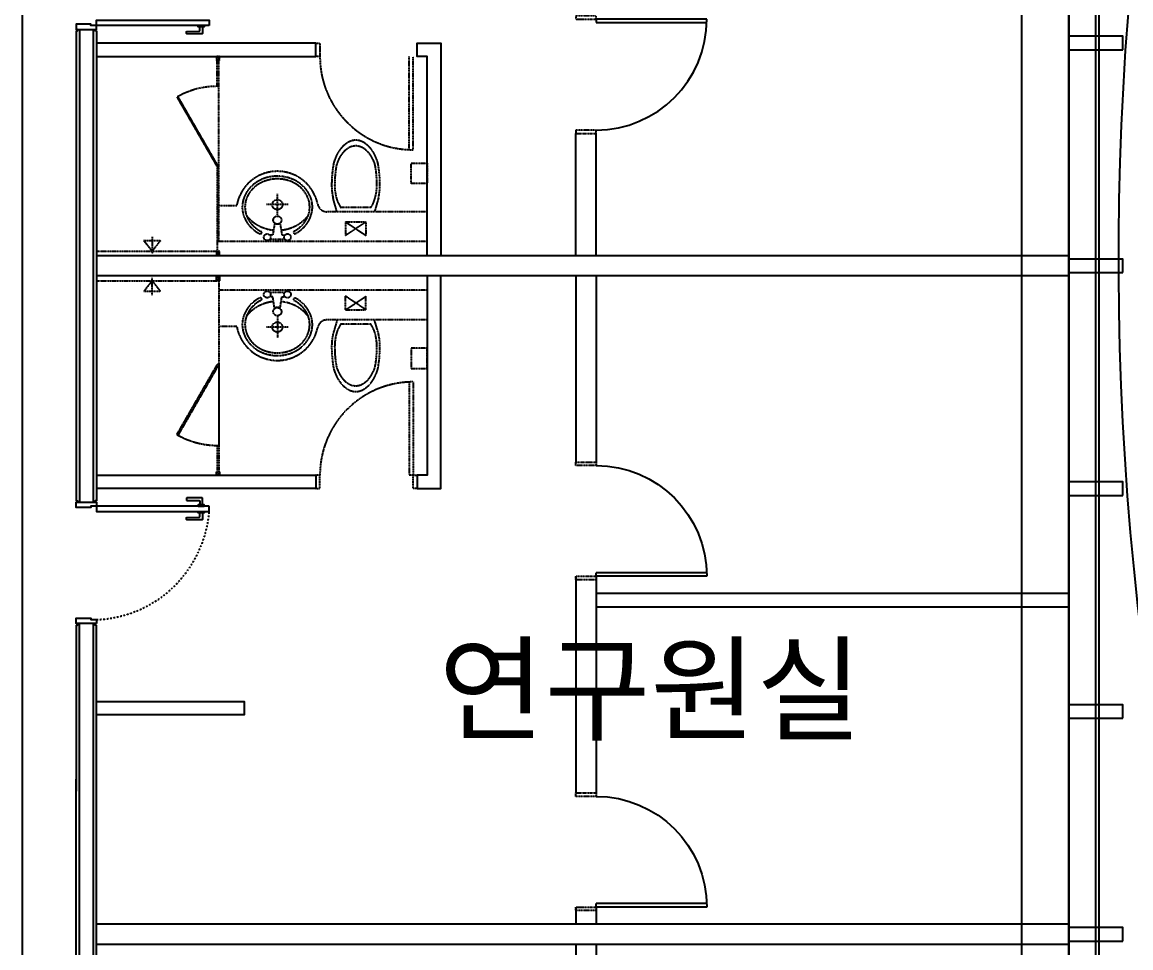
# Model space of a CAD drawing. Header units: metres. Extents: x 630750 to 860239, y 578133 to 726633.
# Drawn here: x 688804 to 697014, y 650960 to 657815 of the extents above; entities that cross this region are included whole.
import ezdxf
from ezdxf.enums import TextEntityAlignment as Align

# ---------------------------------------------------------------- set-up
doc = ezdxf.new("R2010")
doc.units = ezdxf.units.M
for name, pattern in [('11$0$HID1', [0.375, 0.25, -0.125]), ('DASHDOT', [25.4, 12.7, -6.35, 0, -6.35]), ('HID1', [0.375, 0.25, -0.125]), ('HIDDEN', [2, 1, -1]), ('업무시설_xr-base$0$CONTINOUS', [0])]:
    doc.linetypes.add(name, pattern=pattern)
for name, color, linetype in [('11$0$A-DOR', 4, 'Continuous'), ('11$0$A-WALL-CONC', 2, 'Continuous'), ('A-HAT-253', 253, 'Continuous'), ('A-MULL', 7, 'Continuous'), ('A-TXT', 3, 'Continuous'), ('A-WAL-DW', 7, 'Continuous'), ('A-WALL-CONC', 2, 'Continuous'), ('A-WIN-GLASS', 4, 'Continuous'), ('INT', 117, 'Continuous'), ('KUK-DOOR', 4, 'Continuous'), ('KUK-DOOR-FRAME', 4, 'Continuous'), ('KUK-WALL-DRYWALL', 4, 'Continuous'), ('KUK-WALL-FIN 1', 30, 'Continuous')]:
    doc.layers.add(name, color=color, linetype=linetype)
doc.layers.add('A-CEN-1', color=1, linetype='Continuous', plot=False)
doc.styles.add('TEXT(돋음)', font='')
doc.styles.get('TEXT(돋음)').set_extended_font_data('Dotum')

# ---------------------------------------------------------------- blocks, each defined once
blk = doc.blocks.new('MULLION_100X300')
blk.add_lwpolyline([(-100, -50), (-100, 50), (300, 50), (300, -50)], close=True)
blk = doc.blocks.new('11$0$dd')
at = {"layer": '11$0$A-DOR', "linetype": '11$0$HID1', "ltscale": 3}
for p, q in [((1530235.3, -198002.9), (1530085.3, -198002.9)), ((1530235.3, -198029), (1530235.3, -198002.9)), ((1530085.3, -198029), (1530124.6, -198029)), ((1530124.6, -198029), (1530196.1, -198029)), ((1530196.1, -198029), (1530235.3, -198029)), ((1530235.3, -198029), (1530235.3, -198055.2)), ((1530235.3, -198029), (1530235.3, -198055.2)), ((1530235.3, -198849), (1530085.3, -198849)), ((1530085.3, -198875.2), (1530143.7, -198875.2)), ((1530143.7, -198875.2), (1530196.1, -198875.2))]:
    blk.add_line(p, q, dxfattribs=at)
at = {"layer": '11$0$A-DOR', "ltscale": 3}
for p, q in [((1531055.3, -198029), (1530235.3, -198029)), ((1531055.3, -198029), (1530235.3, -198029)), ((1531054.9, -198055.2), (1530235.3, -198055.2)), ((1531054.9, -198055.2), (1530235.3, -198055.2))]:
    blk.add_line(p, q, dxfattribs=at)
at = {"layer": '11$0$A-DOR', "linetype": '11$0$HID1', "ltscale": 3}
for points in [[(1530235.3, -198002.9), (1530085.3, -198002.9), (1530085.3, -198029), (1530124.6, -198029), (1530124.6, -198029), (1530196.1, -198029), (1530196.1, -198029), (1530235.3, -198029)], [(1530235.3, -198849), (1530085.3, -198849), (1530085.3, -198875.2), (1530143.7, -198875.2), (1530143.7, -198875.2), (1530196.1, -198875.2), (1530196.1, -198875.2), (1530235.3, -198875.2)]]:
    blk.add_lwpolyline(points, close=True, dxfattribs=at)
at = {"layer": '11$0$A-DOR', "linetype": 'ByBlock', "ltscale": 3}
blk.add_arc((1530235.3, -198029), 820, 270.00003, 360, dxfattribs=at)

msp = doc.modelspace()

# ---------------------------------------------------------------- linework, layer by layer
at = {"layer": 'A-CEN-1', "linetype": 'Continuous'}
for p, q in [((688804.4, 706258.8, 0), (688804.4, 632129.2, 0)), ((696204.4, 706258.8, 0), (696204.4, 636401.2, 0))]:
    msp.add_line(p, q, dxfattribs=at)
at = {"layer": 'A-HAT-253'}
msp.add_line((696554.4, 659958.7, 0), (696554.4, 639717.5, 0), dxfattribs=at)
at = {"layer": 'A-WAL-DW'}
for p, q in [((690979.4, 657659.9), (689354.4, 657659.9)), ((691904.4, 657659.9), (691904.4, 656084.9)), ((689354.4, 657559.9), (690979.4, 657559.9)), ((692904.5, 656085.3), (692904.5, 656990)), ((693054.5, 656085.3), (693054.5, 656990)), ((696554.4, 656085.3), (689354.4, 656085.3)), ((691904.4, 654360.6), (691904.4, 655935.6)), ((692904.4, 655935.2), (692904.4, 654557.6)), ((693054.5, 655935.2), (693054.4, 654557.6)), ((689354.4, 654460.6), (690979.4, 654460.6)), ((691804.4, 654460.6), (691729.4, 654460.6)), ((691729.4, 654460.6), (691729.4, 654360.6)), ((690979.4, 654360.6), (689354.4, 654360.6)), ((691729.4, 654360.6), (691904.4, 654360.6)), ((692904.4, 653711.5), (692904.4, 652107.7)), ((693054.5, 653715.3), (693054.5, 652107.7)), ((693054.5, 653585.3), (696554.4, 653585.3)), ((693054.5, 653485.3), (696554.4, 653485.3)), ((692904.4, 651261.5), (692904.4, 651135.4)), ((693054.5, 651265.4), (693054.5, 651135.4)), ((696554.4, 651135.4), (689354.4, 651135.4)), ((696554.4, 650985.4), (689354.4, 650985.4)), ((692904.4, 650985.4), (692904.4, 649607.8)), ((693054.4, 650985.4), (693054.4, 649607.8))]:
    msp.add_line(p, q, dxfattribs=at)
at = {"layer": 'A-WAL-DW', "linetype": 'HIDDEN'}
msp.add_line((690979.4, 654460.6), (690979.4, 654360.6), dxfattribs=at)
at = {"layer": 'A-WAL-DW'}
for points in [[(689354.4, 657559.9), (690979.4, 657559.9), (690979.4, 657659.9), (689354.4, 657659.9)], [(689354.4, 657559.9), (690979.5, 657559.9), (690979.5, 657659.9), (689354.4, 657659.9)], [(691804.5, 656084.9), (691804.5, 657559.9), (691729.5, 657559.9), (691729.5, 657659.9), (691904.5, 657659.9), (691904.5, 656084.9)], [(696554.5, 655935.2), (689354.4, 655935.2)], [(691804.5, 655935.6), (691804.5, 654460.6), (691729.5, 654460.6), (691729.5, 654360.6), (691904.5, 654360.6), (691904.5, 655935.6)], [(689354.4, 654460.6), (690979.4, 654460.6), (690979.4, 654360.6), (689354.4, 654360.6)], [(689354.4, 654460.6), (690979.5, 654460.6), (690979.5, 654360.6), (689354.4, 654360.6)], [(689354.4, 652784.8), (690449.4, 652784.8), (690449.4, 652684.8), (689354.4, 652684.8)]]:
    msp.add_lwpolyline(points, dxfattribs=at)
at = {"layer": 'A-WALL-CONC', "extrusion": (0, 0, -1)}
msp.add_ellipse((708004.4, 656060.2, 0), major_axis=(0, -16100), ratio=0.68818, start_param=7.026299, end_param=8.124094, dxfattribs=at)
at = {"layer": 'A-WIN-GLASS'}
for p, q in [((696754.4, 639943.2, 0), (696754.4, 660061.1, 0)), ((696778.4, 639935.8, 0), (696778.4, 660078.9, 0))]:
    msp.add_line(p, q, dxfattribs=at)
at = {"layer": 'A-WIN-GLASS', "color": 9}
msp.add_line((696554.4, 639769.8, 0), (696554.4, 659958.7, 0), dxfattribs=at)
at = {"layer": 'INT', "linetype": 'HID1', "ltscale": 3}
for p, q in [((691009.5, 657659.9), (691009.5, 657604.9)), ((691009.5, 657604.9), (691009.5, 657559.9)), ((690264.5, 657559.9), (690244.5, 657559.9)), ((690244.5, 657559.9), (690244.5, 657529.9)), ((690244.5, 657529.9), (690249.5, 657529.9)), ((690249.5, 657339.9), (690249.5, 657554.9)), ((690249.5, 657554.9), (690259.5, 657554.9)), ((690259.5, 657554.9), (690259.5, 657529.9)), ((690259.5, 657339.9), (690259.5, 657534.9)), ((690259.5, 657529.9), (690264.5, 657529.9)), ((690264.5, 657529.9), (690264.5, 657559.9)), ((691009.5, 657559.9), (690979.5, 657559.9)), ((691669.6, 656870.6), (691669.6, 657559.9)), ((691669.6, 656870.6), (691669.6, 657559.9)), ((691699.5, 656869.9), (691699.5, 657559.9)), ((691699.5, 656869.9), (691699.5, 657559.9)), ((689958.5, 657264.6), (689949.8, 657259.6)), ((690258.2, 656745.5), (689958.5, 657264.6)), ((690249.5, 657339.9), (690259.5, 657339.9)), ((690259.5, 656740.5), (690259.5, 657339.9)), ((690259.5, 656740.5), (690259.5, 657339.9)), ((690259.5, 656740.5), (690259.5, 657339.9)), ((689949.8, 657259.6), (690249.5, 656740.5)), ((691684.5, 656619.9), (691684.5, 656769.9)), ((691684.5, 656769.9), (691804.5, 656769.9)), ((691804.5, 656769.9), (691804.5, 656619.9)), ((690249.5, 656740.5), (690258.2, 656745.5)), ((690259.5, 656740.5), (690249.5, 656740.5)), ((690249.5, 656740.5), (690249.5, 656089.9)), ((690259.5, 656189.9), (690259.5, 656740.5)), ((691804.5, 656619.9), (691684.5, 656619.9)), ((690694, 656383.6), (690694, 656543.6)), ((690694, 656383.6), (690694, 656543.6)), ((690694, 656383.6), (690694, 656543.6)), ((690249.5, 656457.9), (690393.4, 656457.9)), ((690249.5, 656457.9), (690393.4, 656457.9)), ((690249.5, 656457.9), (690393.4, 656457.9)), ((690774, 656463.6), (690614, 656463.6)), ((690774, 656463.6), (690614, 656463.6)), ((690774, 656463.6), (690614, 656463.6)), ((691136.3, 656410.5), (691107.7, 656507.9)), ((691136.3, 656410.5), (691107.7, 656507.9)), ((691136.3, 656410.5), (691107.7, 656507.9)), ((691386.5, 656442.3), (691163.1, 656442.3)), ((691442, 656507.9), (691413.3, 656410.5)), ((691804.5, 656410.5), (691061.3, 656410.5)), ((690672.6, 656319.8), (690660.6, 656240.9)), ((690672.6, 656319.8), (690660.6, 656240.9)), ((690672.6, 656319.8), (690660.6, 656240.9)), ((690715.2, 656319.8), (690672.6, 656319.8)), ((690715.2, 656319.8), (690672.6, 656319.8)), ((690715.2, 656319.8), (690672.6, 656319.8)), ((690715.2, 656319.8), (690727.2, 656240.9)), ((690715.2, 656319.8), (690727.2, 656240.9)), ((690715.2, 656319.8), (690727.2, 656240.9)), ((691349.8, 656335.5), (691199.8, 656235.5)), ((691199.8, 656335.5), (691349.8, 656235.5)), ((691199.8, 656335.5), (691349.8, 656335.5)), ((691199.8, 656335.5), (691199.8, 656235.5)), ((691349.8, 656335.5), (691199.8, 656235.5)), ((691199.8, 656335.5), (691349.8, 656235.5)), ((691199.8, 656335.5), (691349.8, 656335.5)), ((691199.8, 656335.5), (691199.8, 656235.5)), ((691349.8, 656335.5), (691199.8, 656235.5)), ((691199.8, 656335.5), (691349.8, 656235.5)), ((691199.8, 656335.5), (691349.8, 656335.5)), ((691199.8, 656335.5), (691199.8, 656235.5)), ((691349.8, 656335.5), (691349.8, 656235.5)), ((691349.8, 656335.5), (691349.8, 656235.5)), ((691349.8, 656335.5), (691349.8, 656235.5)), ((689767, 656119.9), (689705, 656198.8)), ((689705, 656198.8), (689829, 656198.8)), ((689767, 656226.4), (689767, 656098.6)), ((689767, 656226.4), (689767, 656098.6)), ((689767, 656226.4), (689767, 656098.6)), ((689829, 656198.8), (689767, 656119.9)), ((690749.2, 656206.6), (690638.6, 656206.6)), ((690749.2, 656206.6), (690638.6, 656206.6)), ((690749.2, 656206.6), (690638.6, 656206.6)), ((690660.6, 656240.9), (690639.3, 656236.5)), ((690660.6, 656240.9), (690639.3, 656236.5)), ((690660.6, 656240.9), (690639.3, 656236.5)), ((690727.2, 656240.9), (690748.5, 656236.5)), ((690727.2, 656240.9), (690748.5, 656236.5)), ((690727.2, 656240.9), (690748.5, 656236.5)), ((689354.5, 656119.9), (690259.5, 656119.9)), ((689354.5, 656119.9), (690259.5, 656119.9)), ((689354.5, 656119.9), (690259.5, 656119.9)), ((690249.5, 656119.9), (690244.5, 656119.9)), ((690244.5, 656119.9), (690244.5, 656089.9)), ((691804.5, 656189.9), (690249.5, 656189.9)), ((691804.5, 656189.9), (690249.5, 656189.9)), ((691804.5, 656189.9), (690249.5, 656189.9)), ((690249.5, 656094.9), (690249.5, 656119.9)), ((690264.5, 656119.9), (690259.5, 656119.9)), ((690259.5, 656119.9), (690259.5, 656089.9)), ((690264.5, 656089.9), (690264.5, 656119.9)), ((689354.5, 655900.5), (690259.5, 655900.5)), ((689354.5, 655900.5), (690259.5, 655900.5)), ((689354.5, 655900.5), (690259.5, 655900.5)), ((689767, 655900.5), (689705, 655821.7)), ((689767, 655794), (689767, 655921.8)), ((689767, 655794), (689767, 655921.8)), ((689767, 655794), (689767, 655921.8)), ((689829, 655821.7), (689767, 655900.5)), ((690244.5, 655900.5), (690244.5, 655930.5)), ((690249.5, 655900.5), (690244.5, 655900.5)), ((690249.5, 655925.5), (690249.5, 655900.5)), ((690259.5, 655900.5), (690259.5, 655930.5)), ((690264.5, 655900.5), (690259.5, 655900.5)), ((690259.5, 655900.5), (690259.5, 654680.5)), ((690264.5, 655930.5), (690264.5, 655900.5)), ((689705, 655821.7), (689829, 655821.7)), ((691804.5, 655830.5), (690259.5, 655830.5)), ((691804.5, 655830.5), (690259.5, 655830.5)), ((691804.5, 655830.5), (690259.5, 655830.5)), ((690749.2, 655813.8), (690638.6, 655813.8)), ((690749.2, 655813.8), (690638.6, 655813.8)), ((690749.2, 655813.8), (690638.6, 655813.8)), ((691349.8, 655684.9), (691199.8, 655784.9)), ((691199.8, 655684.9), (691349.8, 655784.9)), ((691199.8, 655684.9), (691199.8, 655784.9)), ((691349.8, 655684.9), (691199.8, 655784.9)), ((691199.8, 655684.9), (691349.8, 655784.9)), ((691199.8, 655684.9), (691199.8, 655784.9)), ((691349.8, 655684.9), (691199.8, 655784.9)), ((691199.8, 655684.9), (691349.8, 655784.9)), ((691199.8, 655684.9), (691199.8, 655784.9)), ((691349.8, 655684.9), (691349.8, 655784.9)), ((691349.8, 655684.9), (691349.8, 655784.9)), ((691349.8, 655684.9), (691349.8, 655784.9)), ((690660.6, 655779.5), (690639.3, 655784)), ((690660.6, 655779.5), (690639.3, 655784)), ((690660.6, 655779.5), (690639.3, 655784)), ((690672.6, 655700.7), (690660.6, 655779.5)), ((690672.6, 655700.7), (690660.6, 655779.5)), ((690672.6, 655700.7), (690660.6, 655779.5)), ((690715.2, 655700.7), (690727.2, 655779.5)), ((690715.2, 655700.7), (690727.2, 655779.5)), ((690715.2, 655700.7), (690727.2, 655779.5)), ((690727.2, 655779.5), (690748.5, 655784)), ((690727.2, 655779.5), (690748.5, 655784)), ((690727.2, 655779.5), (690748.5, 655784)), ((690715.2, 655700.7), (690672.6, 655700.7)), ((690715.2, 655700.7), (690672.6, 655700.7)), ((690715.2, 655700.7), (690672.6, 655700.7)), ((690694, 655636.9), (690694, 655476.9)), ((690694, 655636.9), (690694, 655476.9)), ((690694, 655636.9), (690694, 655476.9)), ((691199.8, 655684.9), (691349.8, 655684.9)), ((691199.8, 655684.9), (691349.8, 655684.9)), ((691199.8, 655684.9), (691349.8, 655684.9)), ((690259.5, 655562.5), (690393.4, 655562.5)), ((690259.5, 655562.5), (690393.4, 655562.5)), ((690259.5, 655562.5), (690393.4, 655562.5)), ((690774, 655556.9), (690614, 655556.9)), ((690774, 655556.9), (690614, 655556.9)), ((690774, 655556.9), (690614, 655556.9)), ((691804.5, 655609.9), (691061.3, 655609.9)), ((691136.3, 655609.9), (691107.7, 655512.6)), ((691136.3, 655609.9), (691107.7, 655512.6)), ((691136.3, 655609.9), (691107.7, 655512.6)), ((691386.5, 655578.2), (691163.1, 655578.2)), ((691442, 655512.6), (691413.3, 655609.9)), ((691804.5, 655400.5), (691684.5, 655400.5)), ((691684.5, 655400.5), (691684.5, 655250.5)), ((689949.8, 654760.8), (690249.5, 655280)), ((690258.2, 655275), (689958.5, 654755.8)), ((690249.5, 655280), (690258.2, 655275)), ((690259.5, 655280), (690249.5, 655280)), ((690259.5, 655280), (690259.5, 654680.5)), ((690259.5, 655280), (690259.5, 654680.5)), ((691684.5, 655250.5), (691804.5, 655250.5)), ((691669.6, 655149.9), (691669.6, 654460.5)), ((691669.6, 655149.9), (691669.6, 654460.5)), ((691699.5, 655150.5), (691699.5, 654460.5)), ((691699.5, 655150.5), (691699.5, 654460.5)), ((689958.5, 654755.8), (689949.8, 654760.8)), ((690249.5, 654680.5), (690259.5, 654680.5)), ((690249.5, 654680.5), (690249.5, 654465.5)), ((690259.5, 654680.5), (690259.5, 654485.5)), ((690244.5, 654460.5), (690244.5, 654490.5)), ((690244.5, 654490.5), (690249.5, 654490.5)), ((690259.5, 654465.5), (690259.5, 654490.5)), ((690259.5, 654490.5), (690264.5, 654490.5)), ((690264.5, 654490.5), (690264.5, 654460.5)), ((690264.5, 654460.5), (690244.5, 654460.5)), ((690249.5, 654465.5), (690259.5, 654465.5)), ((690979.5, 654460.5), (690979.5, 654360.5)), ((691009.5, 654460.5), (690979.5, 654460.5)), ((691009.5, 654415.5), (691009.5, 654460.5)), ((691009.5, 654360.5), (691009.5, 654415.5)), ((691699.5, 654460.5), (691669.6, 654460.5)), ((691699.5, 654460.5), (691669.6, 654460.5)), ((691699.5, 654415.5), (691699.5, 654460.5)), ((691699.5, 654460.5), (691729.5, 654460.5)), ((691699.5, 654360.5), (691699.5, 654415.5)), ((691729.5, 654460.5), (691729.5, 654360.5)), ((690979.5, 654360.5), (691009.5, 654360.5)), ((691009.5, 654360.5), (691009.5, 654360.5)), ((691729.5, 654360.5), (691699.5, 654360.5))]:
    msp.add_line(p, q, dxfattribs=at)
for points in [[(690979.5, 657559.9), (690979.5, 657659.9), (691009.5, 657659.9), (691009.5, 657659.9), (691009.5, 657659.9), (691009.5, 657604.9), (691009.5, 657604.9), (691009.5, 657559.9)], [(690979.5, 657559.9), (690979.5, 657659.9), (691009.5, 657659.9), (691009.5, 657659.9), (691009.5, 657659.9), (691009.5, 657604.9), (691009.5, 657604.9), (691009.5, 657559.9)], [(690249.5, 656740.5), (690258.2, 656745.5), (689958.5, 657264.6), (689949.8, 657259.6)], [(690249.5, 656740.5), (690258.2, 656745.5), (689958.5, 657264.6), (689949.8, 657259.6)], [(691804.5, 656769.9), (691804.5, 656619.9), (691684.5, 656619.9), (691684.5, 656769.9)], [(691804.5, 656769.9), (691804.5, 656619.9), (691684.5, 656619.9), (691684.5, 656769.9)], [(689767, 656119.9), (689705, 656198.8), (689829, 656198.8)], [(689767, 656119.9), (689705, 656198.8), (689829, 656198.8)], [(689767, 655900.5), (689705, 655821.7), (689829, 655821.7)], [(689767, 655900.5), (689705, 655821.7), (689829, 655821.7)], [(691804.5, 655250.5), (691804.5, 655400.5), (691684.5, 655400.5), (691684.5, 655250.5)], [(691804.5, 655250.5), (691804.5, 655400.5), (691684.5, 655400.5), (691684.5, 655250.5)], [(690249.5, 655280), (690258.2, 655275), (689958.5, 654755.8), (689949.8, 654760.8)], [(690249.5, 655280), (690258.2, 655275), (689958.5, 654755.8), (689949.8, 654760.8)], [(690979.5, 654460.5), (690979.5, 654360.5), (691009.5, 654360.5), (691009.5, 654360.5), (691009.5, 654360.5), (691009.5, 654415.5), (691009.5, 654415.5), (691009.5, 654460.5)], [(690979.5, 654460.5), (690979.5, 654360.5), (691009.5, 654360.5), (691009.5, 654360.5), (691009.5, 654360.5), (691009.5, 654415.5), (691009.5, 654415.5), (691009.5, 654460.5)], [(691729.5, 654460.5), (691729.5, 654360.5), (691699.5, 654360.5), (691699.5, 654360.5), (691699.5, 654360.5), (691699.5, 654415.5), (691699.5, 654415.5), (691699.5, 654460.5)], [(691729.5, 654460.5), (691729.5, 654360.5), (691699.5, 654360.5), (691699.5, 654360.5), (691699.5, 654360.5), (691699.5, 654415.5), (691699.5, 654415.5), (691699.5, 654460.5)]]:
    msp.add_lwpolyline(points, close=True, dxfattribs=at)
for points in [[(690249.5, 657339.9), (690249.5, 657554.9), (690259.5, 657554.9), (690259.5, 657529.9), (690264.5, 657529.9), (690264.5, 657559.9), (690244.5, 657559.9), (690244.5, 657529.9), (690249.5, 657529.9)], [(690249.5, 657339.9), (690249.5, 657554.9), (690259.5, 657554.9), (690259.5, 657529.9), (690264.5, 657529.9), (690264.5, 657559.9), (690244.5, 657559.9), (690244.5, 657529.9), (690249.5, 657529.9)], [(690249.5, 657339.9), (690259.5, 657339.9), (690259.5, 657534.9)], [(690249.5, 657339.9), (690259.5, 657339.9), (690259.5, 657534.9)], [(690259.5, 656189.9), (690259.5, 656740.5), (690249.5, 656740.5), (690249.5, 656089.9)], [(690259.5, 656189.9), (690259.5, 656740.5), (690249.5, 656740.5), (690249.5, 656089.9)], [(691386.5, 656442.3), (691163.1, 656442.3)], [(691386.5, 656442.3), (691163.1, 656442.3)], [(691442, 656507.9), (691413.3, 656410.5)], [(691442, 656507.9), (691413.3, 656410.5)], [(690259.5, 656094.9), (690249.5, 656094.9), (690249.5, 656119.9), (690244.5, 656119.9), (690244.5, 656089.9), (690264.5, 656089.9), (690264.5, 656119.9), (690259.5, 656119.9), (690259.5, 656089.9)], [(690259.5, 656094.9), (690249.5, 656094.9), (690249.5, 656119.9), (690244.5, 656119.9), (690244.5, 656089.9), (690264.5, 656089.9), (690264.5, 656119.9), (690259.5, 656119.9), (690259.5, 656089.9)], [(690259.5, 655925.5), (690249.5, 655925.5), (690249.5, 655900.5), (690244.5, 655900.5), (690244.5, 655930.5), (690264.5, 655930.5), (690264.5, 655900.5), (690259.5, 655900.5), (690259.5, 655930.5)], [(690259.5, 655925.5), (690249.5, 655925.5), (690249.5, 655900.5), (690244.5, 655900.5), (690244.5, 655930.5), (690264.5, 655930.5), (690264.5, 655900.5), (690259.5, 655900.5), (690259.5, 655930.5)], [(691386.5, 655578.2), (691163.1, 655578.2)], [(691386.5, 655578.2), (691163.1, 655578.2)], [(691442, 655512.6), (691413.3, 655609.9)], [(691442, 655512.6), (691413.3, 655609.9)], [(690249.5, 654680.5), (690249.5, 654465.5), (690259.5, 654465.5), (690259.5, 654490.5), (690264.5, 654490.5), (690264.5, 654460.5), (690244.5, 654460.5), (690244.5, 654490.5), (690249.5, 654490.5)], [(690249.5, 654680.5), (690249.5, 654465.5), (690259.5, 654465.5), (690259.5, 654490.5), (690264.5, 654490.5), (690264.5, 654460.5), (690244.5, 654460.5), (690244.5, 654490.5), (690249.5, 654490.5)], [(690249.5, 654680.5), (690259.5, 654680.5), (690259.5, 654485.5)], [(690249.5, 654680.5), (690259.5, 654680.5), (690259.5, 654485.5)]]:
    msp.add_lwpolyline(points, dxfattribs=at)
for points in [[(690934.2, 656531.6, -0.223222), (690934.2, 656359.4)], [(690934.2, 656531.6, -0.223222), (690934.2, 656359.4)], [(691804.5, 656410.5), (691061.3, 656410.5, -0.356394), (690992.7, 656466.5)], [(691804.5, 656410.5), (691061.3, 656410.5, -0.356394), (690992.7, 656466.5)], [(690934.2, 655488.9, 0.223222), (690934.2, 655661.1)], [(690934.2, 655488.9, 0.223222), (690934.2, 655661.1)], [(691804.5, 655609.9), (691061.3, 655609.9, 0.356394), (690992.7, 655553.9)], [(691804.5, 655609.9), (691061.3, 655609.9, 0.356394), (690992.7, 655553.9)]]:
    msp.add_lwpolyline(points, format="xyb", dxfattribs=at)
for centre, radius in [((690694, 656463.6), 37.5), ((690694, 656463.6), 37.5), ((690694, 656463.6), 37.5), ((690694, 656349.1), 30.2), ((690694, 656349.1), 30.2), ((690694, 656349.1), 30.2), ((690618.9, 656222.1), 25), ((690618.9, 656222.1), 25), ((690618.9, 656222.1), 25), ((690768.9, 656222.1), 25), ((690768.9, 656222.1), 25), ((690768.9, 656222.1), 25), ((690618.9, 655798.4), 25), ((690618.9, 655798.4), 25), ((690618.9, 655798.4), 25), ((690768.9, 655798.4), 25), ((690768.9, 655798.4), 25), ((690768.9, 655798.4), 25), ((690694, 655671.3), 30.2), ((690694, 655671.3), 30.2), ((690694, 655671.3), 30.2), ((690694, 655556.9), 37.5), ((690694, 655556.9), 37.5), ((690694, 655556.9), 37.5)]:
    msp.add_circle(centre, radius, dxfattribs=at)
for centre, radius, start, end in [((691699.5, 657559.9), 690, 180.00004, 270), ((691699.5, 657559.9), 690, 180.00004, 270), ((690249.5, 656740.5), 599.4, 89.99997, 119.99997), ((690249.5, 656740.5), 599.4, 89.99997, 119.99997), ((690249.5, 656740.5), 599.4, 89.99997, 119.99997), ((691278, 656821.5), 119.8, 91.50008, 122.80774), ((691278, 656821.5), 119.8, 91.50008, 122.80774), ((691278, 656821.5), 119.8, 91.50008, 122.80774), ((691271.7, 656821.5), 119.8, 57.19221, 88.49987), ((691271.7, 656821.5), 119.8, 57.19221, 88.49987), ((691271.7, 656821.5), 119.8, 57.19221, 88.49987), ((691408.4, 656691.9), 307.9, 147.27751, 165.09621), ((691408.4, 656691.9), 307.9, 147.27751, 165.09621), ((691408.4, 656691.9), 307.9, 147.27751, 165.09621), ((691328.3, 656743.3), 212.8, 122.80774, 147.27751), ((691328.3, 656743.3), 212.8, 122.80774, 147.27751), ((691328.3, 656743.3), 212.8, 122.80774, 147.27751), ((691316, 656728.6), 181.4, 122.17075, 146.63489), ((691316, 656728.6), 181.4, 122.17075, 146.63489), ((691316, 656728.6), 181.4, 122.17075, 146.63489), ((691275.9, 656792.3), 106, 90.58938, 122.17075), ((691275.9, 656792.3), 106, 90.58938, 122.17075), ((691275.9, 656792.3), 106, 90.58938, 122.17075), ((691273.7, 656792.3), 106, 57.8292, 89.41057), ((691273.7, 656792.3), 106, 57.8292, 89.41057), ((691273.7, 656792.3), 106, 57.8292, 89.41057), ((691233.6, 656728.6), 181.4, 33.36506, 57.8292), ((691233.6, 656728.6), 181.4, 33.36506, 57.8292), ((691233.6, 656728.6), 181.4, 33.36506, 57.8292), ((691221.3, 656743.3), 212.8, 32.72244, 57.19221), ((691221.3, 656743.3), 212.8, 32.72244, 57.19221), ((691221.3, 656743.3), 212.8, 32.72244, 57.19221), ((691141.3, 656691.9), 307.9, 14.90373, 32.72244), ((691141.3, 656691.9), 307.9, 14.90373, 32.72244), ((691141.3, 656691.9), 307.9, 14.90373, 32.72244), ((692000, 656608.3), 904, 169.62821, 180.01131), ((692000, 656608.3), 904, 169.62821, 180.01131), ((692000, 656608.3), 904, 169.62821, 180.01131), ((691379.7, 656686.7), 257.6, 146.63489, 164.74303), ((691379.7, 656686.7), 257.6, 146.63489, 164.74303), ((691379.7, 656686.7), 257.6, 146.63489, 164.74303), ((691170, 656686.7), 257.6, 15.25692, 33.36506), ((691170, 656686.7), 257.6, 15.25692, 33.36506), ((691170, 656686.7), 257.6, 15.25692, 33.36506), ((690549.6, 656608.3), 904, 359.98864, 10.37174), ((690549.6, 656608.3), 904, 359.98864, 10.37174), ((690549.6, 656608.3), 904, 359.98864, 10.37174), ((690693.9, 656405.5), 305, 11.53693, 170.02778), ((690693.9, 656405.5), 305, 11.53693, 170.02778), ((690693.9, 656405.5), 305, 11.53693, 170.02778), ((691949.6, 656609.4), 831.2, 169.94866, 180.0126), ((691949.6, 656609.4), 831.2, 169.94866, 180.0126), ((691949.6, 656609.4), 831.2, 169.94866, 180.0126), ((690600.1, 656609.4), 831.2, 359.98735, 10.05129), ((690600.1, 656609.4), 831.2, 359.98735, 10.05129), ((690600.1, 656609.4), 831.2, 359.98735, 10.05129), ((690664.4, 656432.5), 233, 131.39861, 154.83323), ((690664.4, 656432.5), 233, 131.39861, 154.83323), ((690664.4, 656432.5), 233, 131.39861, 154.83323), ((690682.3, 656412.2), 260, 110.0602, 131.39861), ((690682.3, 656412.2), 260, 110.0602, 131.39861), ((690682.3, 656412.2), 260, 110.0602, 131.39861), ((690682.3, 656412.2), 240, 110.0602, 131.39861), ((690682.3, 656412.2), 240, 110.0602, 131.39861), ((690682.3, 656412.2), 240, 110.0602, 131.39861), ((690693.9, 656380.5), 293.8, 69.93976, 110.0602), ((690693.9, 656380.5), 293.8, 69.93976, 110.0602), ((690693.9, 656380.5), 293.8, 69.93976, 110.0602), ((690693.9, 656380.5), 273.8, 69.93976, 110.0602), ((690693.9, 656380.5), 273.8, 69.93976, 110.0602), ((690693.9, 656380.5), 273.8, 69.93976, 110.0602), ((690705.5, 656412.2), 240, 48.60134, 69.93976), ((690705.5, 656412.2), 240, 48.60134, 69.93976), ((690705.5, 656412.2), 240, 48.60134, 69.93976), ((690705.5, 656412.2), 260, 48.60134, 69.93976), ((690705.5, 656412.2), 260, 48.60134, 69.93976), ((690705.5, 656412.2), 260, 48.60134, 69.93976), ((690723.3, 656432.5), 233, 25.16671, 48.60134), ((690723.3, 656432.5), 233, 25.16671, 48.60134), ((690723.3, 656432.5), 233, 25.16671, 48.60134), ((691535.1, 656608.2), 439.1, 179.99997, 193.20473), ((691535.1, 656608.2), 439.1, 179.99997, 193.20473), ((691535.1, 656608.2), 439.1, 179.99997, 193.20473), ((691480.4, 656609.2), 362, 179.99997, 195.25692), ((691480.4, 656609.2), 362, 179.99997, 195.25692), ((691480.4, 656609.2), 362, 179.99997, 195.25692), ((691069.3, 656609.2), 362, 344.74303, 359.99997), ((691069.3, 656609.2), 362, 344.74303, 359.99997), ((691069.3, 656609.2), 362, 344.74303, 359.99997), ((691014.5, 656608.2), 439.1, 346.79522, 359.99997), ((691014.5, 656608.2), 439.1, 346.79522, 359.99997), ((691014.5, 656608.2), 439.1, 346.79522, 359.99997), ((690636.8, 656445.5), 202.5, 154.83323, 205.16671), ((690636.8, 656445.5), 202.5, 154.83323, 205.16671), ((690636.8, 656445.5), 202.5, 154.83323, 205.16671), ((690636.8, 656445.5), 182.5, 154.83323, 205.16671), ((690636.8, 656445.5), 182.5, 154.83323, 205.16671), ((690636.8, 656445.5), 182.5, 154.83323, 205.16671), ((690664.4, 656432.5), 213, 131.39861, 154.83323), ((690664.4, 656432.5), 213, 131.39861, 154.83323), ((690664.4, 656432.5), 213, 131.39861, 154.83323), ((690723.3, 656432.5), 213, 25.16671, 48.60134), ((690723.3, 656432.5), 213, 25.16671, 48.60134), ((690723.3, 656432.5), 213, 25.16671, 48.60134), ((690751, 656445.5), 182.5, 334.83323, 25.16671), ((690751, 656445.5), 182.5, 334.83323, 25.16671), ((690751, 656445.5), 182.5, 334.83323, 25.16671), ((690751, 656445.5), 202.5, 334.83323, 25.16672), ((691061.3, 656480.5), 70, 191.53693, 269.99997), ((691379.7, 656581.7), 257.6, 195.25692, 212.78209), ((691379.7, 656581.7), 257.6, 195.25692, 212.78209), ((691379.7, 656581.7), 257.6, 195.25692, 212.78209), ((691170, 656581.7), 257.6, 327.21786, 344.74303), ((691170, 656581.7), 257.6, 327.21786, 344.74303), ((691170, 656581.7), 257.6, 327.21786, 344.74303), ((690664.4, 656458.5), 233, 205.16671, 228.60134), ((690664.4, 656458.5), 233, 205.16671, 228.60134), ((690664.4, 656458.5), 233, 205.16671, 228.60134), ((690693.4, 656568.4), 294.7, 219.53962, 264.62274), ((690693.4, 656568.4), 294.7, 219.53962, 264.62274), ((690693.4, 656568.4), 294.7, 219.53962, 264.62274), ((690664.4, 656458.5), 213, 205.16671, 228.60134), ((690664.4, 656458.5), 213, 205.16671, 228.60134), ((690664.4, 656458.5), 213, 205.16671, 228.60134), ((690693.4, 656568.4), 294.7, 275.56077, 320.9976), ((690693.4, 656568.4), 294.7, 275.56077, 320.9976), ((690693.4, 656568.4), 294.7, 275.56077, 320.9976), ((690723.3, 656458.5), 213, 311.39861, 334.83323), ((690723.3, 656458.5), 213, 311.39861, 334.83323), ((690723.3, 656458.5), 213, 311.39861, 334.83323), ((690723.3, 656458.5), 233, 311.39861, 334.83323), ((690723.3, 656458.5), 233, 311.39861, 334.83323), ((690723.3, 656458.5), 233, 311.39861, 334.83323), ((690682.3, 656478.7), 260, 228.60134, 242.92138), ((690682.3, 656478.7), 260, 228.60134, 242.92138), ((690682.3, 656478.7), 260, 228.60134, 242.92138), ((690682.3, 656478.7), 240, 228.60134, 241.80409), ((690682.3, 656478.7), 240, 228.60134, 241.80409), ((690682.3, 656478.7), 240, 228.60134, 241.80409), ((690705.5, 656478.7), 240, 298.19586, 311.39861), ((690705.5, 656478.7), 240, 298.19586, 311.39861), ((690705.5, 656478.7), 240, 298.19586, 311.39861), ((690705.5, 656478.7), 260, 298.72317, 311.39861), ((690705.5, 656478.7), 260, 298.72317, 311.39861), ((690705.5, 656478.7), 260, 298.72317, 311.39861), ((690567.6, 656256.9), 10.4, 249.19645, 82.93008), ((690567.6, 656256.9), 10.4, 249.19645, 82.93008), ((690567.6, 656256.9), 10.4, 249.19645, 82.93008), ((690823.8, 656258.3), 10.1, 110.13259, 311.3033), ((690823.8, 656258.3), 10.1, 110.13259, 311.3033), ((690823.8, 656258.3), 10.1, 110.13259, 311.3033), ((690664.4, 655562), 233, 131.39866, 154.83329), ((690664.4, 655562), 233, 131.39866, 154.83329), ((690664.4, 655562), 233, 131.39866, 154.83329), ((690693.4, 655452.1), 294.7, 95.37726, 140.46038), ((690693.4, 655452.1), 294.7, 95.37726, 140.46038), ((690693.4, 655452.1), 294.7, 95.37726, 140.46038), ((690664.4, 655562), 213, 131.39866, 154.83329), ((690664.4, 655562), 213, 131.39866, 154.83329), ((690664.4, 655562), 213, 131.39866, 154.83329), ((690682.3, 655541.8), 260, 117.07862, 131.39866), ((690682.3, 655541.8), 260, 117.07862, 131.39866), ((690682.3, 655541.8), 260, 117.07862, 131.39866), ((690682.3, 655541.8), 240, 118.19591, 131.39866), ((690682.3, 655541.8), 240, 118.19591, 131.39866), ((690682.3, 655541.8), 240, 118.19591, 131.39866), ((690567.6, 655763.6), 10.4, 277.06992, 110.80355), ((690567.6, 655763.6), 10.4, 277.06992, 110.80355), ((690567.6, 655763.6), 10.4, 277.06992, 110.80355), ((690693.4, 655452.1), 294.7, 39.0024, 84.43923), ((690693.4, 655452.1), 294.7, 39.0024, 84.43923), ((690693.4, 655452.1), 294.7, 39.0024, 84.43923), ((690823.8, 655762.2), 10.1, 48.6967, 249.86741), ((690823.8, 655762.2), 10.1, 48.6967, 249.86741), ((690823.8, 655762.2), 10.1, 48.6967, 249.86741), ((690705.5, 655541.8), 240, 48.60139, 61.80414), ((690705.5, 655541.8), 240, 48.60139, 61.80414), ((690705.5, 655541.8), 240, 48.60139, 61.80414), ((690705.5, 655541.8), 260, 48.60139, 61.27683), ((690705.5, 655541.8), 260, 48.60139, 61.27683), ((690705.5, 655541.8), 260, 48.60139, 61.27683), ((690723.3, 655562), 213, 25.16677, 48.60139), ((690723.3, 655562), 213, 25.16677, 48.60139), ((690723.3, 655562), 213, 25.16677, 48.60139), ((690723.3, 655562), 233, 25.16677, 48.60139), ((690723.3, 655562), 233, 25.16677, 48.60139), ((690723.3, 655562), 233, 25.16677, 48.60139), ((690636.8, 655575), 202.5, 154.83329, 205.16677), ((690636.8, 655575), 202.5, 154.83329, 205.16677), ((690636.8, 655575), 202.5, 154.83329, 205.16677), ((690636.8, 655575), 182.5, 154.83329, 205.16677), ((690636.8, 655575), 182.5, 154.83329, 205.16677), ((690636.8, 655575), 182.5, 154.83329, 205.16677), ((690751, 655575), 182.5, 334.83329, 25.16677), ((690751, 655575), 182.5, 334.83329, 25.16677), ((690751, 655575), 182.5, 334.83329, 25.16677), ((690751, 655575), 202.5, 334.83328, 25.16677), ((690693.9, 655614.9), 305, 189.97222, 348.46307), ((690693.9, 655614.9), 305, 189.97222, 348.46307), ((690693.9, 655614.9), 305, 189.97222, 348.46307), ((691061.3, 655539.9), 70, 90.00003, 168.46307), ((691379.7, 655438.8), 257.6, 147.21791, 164.74308), ((691379.7, 655438.8), 257.6, 147.21791, 164.74308), ((691379.7, 655438.8), 257.6, 147.21791, 164.74308), ((691170, 655438.8), 257.6, 15.25697, 32.78214), ((691170, 655438.8), 257.6, 15.25697, 32.78214), ((691170, 655438.8), 257.6, 15.25697, 32.78214), ((690664.4, 655588), 233, 205.16677, 228.60139), ((690664.4, 655588), 233, 205.16677, 228.60139), ((690664.4, 655588), 233, 205.16677, 228.60139), ((690664.4, 655588), 213, 205.16677, 228.60139), ((690664.4, 655588), 213, 205.16677, 228.60139), ((690664.4, 655588), 213, 205.16677, 228.60139), ((690723.3, 655588), 213, 311.39866, 334.83329), ((690723.3, 655588), 213, 311.39866, 334.83329), ((690723.3, 655588), 213, 311.39866, 334.83329), ((690723.3, 655588), 233, 311.39866, 334.83329), ((690723.3, 655588), 233, 311.39866, 334.83329), ((690723.3, 655588), 233, 311.39866, 334.83329), ((691535.1, 655412.3), 439.1, 166.79527, 180.00003), ((691535.1, 655412.3), 439.1, 166.79527, 180.00003), ((691535.1, 655412.3), 439.1, 166.79527, 180.00003), ((691480.4, 655411.3), 362, 164.74308, 180.00003), ((691480.4, 655411.3), 362, 164.74308, 180.00003), ((691480.4, 655411.3), 362, 164.74308, 180.00003), ((691069.3, 655411.3), 362, 0.00003, 15.25697), ((691069.3, 655411.3), 362, 0.00003, 15.25697), ((691069.3, 655411.3), 362, 0.00003, 15.25697), ((691014.5, 655412.3), 439.1, 0.00003, 13.20478), ((691014.5, 655412.3), 439.1, 0.00003, 13.20478), ((691014.5, 655412.3), 439.1, 0.00003, 13.20478), ((690682.3, 655608.2), 260, 228.60139, 249.9398), ((690682.3, 655608.2), 260, 228.60139, 249.9398), ((690682.3, 655608.2), 260, 228.60139, 249.9398), ((690682.3, 655608.2), 240, 228.60139, 249.9398), ((690682.3, 655608.2), 240, 228.60139, 249.9398), ((690682.3, 655608.2), 240, 228.60139, 249.9398), ((690693.9, 655640), 273.8, 249.9398, 290.06024), ((690693.9, 655640), 273.8, 249.9398, 290.06024), ((690693.9, 655640), 273.8, 249.9398, 290.06024), ((690705.5, 655608.2), 240, 290.06024, 311.39866), ((690705.5, 655608.2), 240, 290.06024, 311.39866), ((690705.5, 655608.2), 240, 290.06024, 311.39866), ((690705.5, 655608.2), 260, 290.06024, 311.39866), ((690705.5, 655608.2), 260, 290.06024, 311.39866), ((690705.5, 655608.2), 260, 290.06024, 311.39866), ((692000, 655412.1), 904, 179.98869, 190.37179), ((692000, 655412.1), 904, 179.98869, 190.37179), ((692000, 655412.1), 904, 179.98869, 190.37179), ((691949.6, 655411.1), 831.2, 179.9874, 190.05134), ((691949.6, 655411.1), 831.2, 179.9874, 190.05134), ((691949.6, 655411.1), 831.2, 179.9874, 190.05134), ((690600.1, 655411.1), 831.2, 349.94871, 0.01265), ((690600.1, 655411.1), 831.2, 349.94871, 0.01265), ((690600.1, 655411.1), 831.2, 349.94871, 0.01265), ((690549.6, 655412.1), 904, 349.62826, 0.01136), ((690549.6, 655412.1), 904, 349.62826, 0.01136), ((690549.6, 655412.1), 904, 349.62826, 0.01136), ((690693.9, 655640), 293.8, 249.9398, 290.06024), ((690693.9, 655640), 293.8, 249.9398, 290.06024), ((690693.9, 655640), 293.8, 249.9398, 290.06024), ((691408.4, 655328.6), 307.9, 194.90379, 212.72249), ((691408.4, 655328.6), 307.9, 194.90379, 212.72249), ((691408.4, 655328.6), 307.9, 194.90379, 212.72249), ((691379.7, 655333.8), 257.6, 195.25697, 213.36511), ((691379.7, 655333.8), 257.6, 195.25697, 213.36511), ((691379.7, 655333.8), 257.6, 195.25697, 213.36511), ((691170, 655333.8), 257.6, 326.63494, 344.74308), ((691170, 655333.8), 257.6, 326.63494, 344.74308), ((691170, 655333.8), 257.6, 326.63494, 344.74308), ((691141.3, 655328.6), 307.9, 327.27756, 345.09627), ((691141.3, 655328.6), 307.9, 327.27756, 345.09627), ((691141.3, 655328.6), 307.9, 327.27756, 345.09627), ((691699.5, 654460.5), 690, 90, 179.99996), ((691699.5, 654460.5), 690, 90, 179.99996), ((691328.3, 655277.1), 212.8, 212.72249, 237.19226), ((691328.3, 655277.1), 212.8, 212.72249, 237.19226), ((691328.3, 655277.1), 212.8, 212.72249, 237.19226), ((691316, 655291.9), 181.4, 213.36511, 237.82925), ((691316, 655291.9), 181.4, 213.36511, 237.82925), ((691316, 655291.9), 181.4, 213.36511, 237.82925), ((691275.9, 655228.2), 106, 237.82925, 269.41062), ((691275.9, 655228.2), 106, 237.82925, 269.41062), ((691275.9, 655228.2), 106, 237.82925, 269.41062), ((691273.7, 655228.2), 106, 270.58943, 302.1708), ((691273.7, 655228.2), 106, 270.58943, 302.1708), ((691273.7, 655228.2), 106, 270.58943, 302.1708), ((691233.6, 655291.9), 181.4, 302.1708, 326.63494), ((691233.6, 655291.9), 181.4, 302.1708, 326.63494), ((691233.6, 655291.9), 181.4, 302.1708, 326.63494), ((691221.3, 655277.1), 212.8, 302.80779, 327.27756), ((691221.3, 655277.1), 212.8, 302.80779, 327.27756), ((691221.3, 655277.1), 212.8, 302.80779, 327.27756), ((691278, 655199), 119.8, 237.19226, 268.49992), ((691278, 655199), 119.8, 237.19226, 268.49992), ((691278, 655199), 119.8, 237.19226, 268.49992), ((691271.7, 655199), 119.8, 271.50013, 302.80779), ((691271.7, 655199), 119.8, 271.50013, 302.80779), ((691271.7, 655199), 119.8, 271.50013, 302.80779), ((690249.5, 655280), 599.4, 240.00003, 270.00003), ((690249.5, 655280), 599.4, 240.00003, 270.00003), ((690249.5, 655280), 599.4, 240.00003, 270.00003)]:
    msp.add_arc(centre, radius, start, end, dxfattribs=at)
at = {"layer": 'KUK-DOOR'}
for points in [[(690189.4, 657789.9), (689354.4, 657789.9), (689354.4, 657829.9), (690189.4, 657829.9)], [(690189.4, 654230.6), (689354.4, 654230.6), (689354.4, 654190.6), (690189.4, 654190.6)]]:
    msp.add_lwpolyline(points, close=True, dxfattribs=at)
at = {"layer": 'KUK-DOOR', "color": 251, "elevation": -9848.1}
for points in [[(690151.9, 657789.9), (690151.9, 657779.9), (690139.4, 657779.9), (690139.4, 657731.9, -0.466045), (690135.8, 657728.9), (690023.9, 657728.9, -0.414214), (690021.9, 657730.9), (690021.9, 657744.9, -0.414214), (690023.9, 657746.9), (690116.4, 657748.9, 0.42701), (690119.4, 657752.2), (690119.4, 657779.9), (690106.9, 657779.9), (690106.9, 657789.9), (690151.9, 657789.9), (690151.9, 657779.9), (690119.4, 657779.9)], [(690151.9, 654230.6), (690151.9, 654240.6), (690139.4, 654240.6), (690139.4, 654288.6, 0.466045), (690135.8, 654291.6), (690023.9, 654291.6, 0.414214), (690021.9, 654289.6), (690021.9, 654275.5, 0.414214), (690023.9, 654273.5), (690116.4, 654271.6, -0.42701), (690119.4, 654268.3), (690119.4, 654240.6), (690106.9, 654240.6), (690106.9, 654230.6), (690151.9, 654230.6), (690151.9, 654240.6), (690119.4, 654240.6)], [(690151.9, 654190.6), (690151.9, 654180.6), (690139.4, 654180.6), (690139.4, 654132.6, -0.466045), (690135.8, 654129.6), (690023.9, 654129.6, -0.414214), (690021.9, 654131.6), (690021.9, 654145.6, -0.414214), (690023.9, 654147.6), (690116.4, 654149.6, 0.42701), (690119.4, 654152.8), (690119.4, 654180.6), (690106.9, 654180.6), (690106.9, 654190.6), (690151.9, 654190.6), (690151.9, 654180.6), (690119.4, 654180.6)]]:
    msp.add_lwpolyline(points, format="xyb", dxfattribs=at)
at = {"layer": 'KUK-DOOR', "color": 1, "linetype": 'DASHDOT'}
msp.add_arc((689322.5, 654259.6), 869.6, 272.09949, 355.44783, dxfattribs=at)
at = {"layer": 'KUK-DOOR-FRAME'}
for points in [[(689354.4, 657789.9), (689312.4, 657789.9), (689312.4, 657799.9), (689204.4, 657799.9), (689204.4, 657759.9), (689354.4, 657759.9), (689354.4, 657789.9)], [(689354.4, 654230.6), (689312.4, 654230.6), (689312.4, 654220.6), (689204.4, 654220.6), (689204.4, 654260.6), (689354.4, 654260.6), (689354.4, 654230.6)], [(689354.4, 653360.6), (689204.4, 653360.6), (689204.4, 653400.6), (689312.4, 653400.6), (689312.4, 653390.6), (689354.4, 653390.6), (689354.4, 653360.6)]]:
    msp.add_lwpolyline(points, dxfattribs=at)
at = {"layer": 'KUK-WALL-DRYWALL'}
for p, q in [((689229.4, 657759.9), (689229.4, 654260.6)), ((689329.4, 657759.9), (689329.4, 654260.6)), ((689329.4, 653360.6), (689329.4, 648760))]:
    msp.add_line(p, q, dxfattribs=at)
at = {"layer": 'KUK-WALL-DRYWALL', "linetype": '업무시설_xr-base$0$CONTINOUS'}
msp.add_line((689229.4, 649885.2), (689229.4, 653360.6), dxfattribs=at)
at = {"layer": 'KUK-WALL-FIN 1'}
for p, q in [((689204.4, 657749.9), (689204.4, 654270.6)), ((689354.4, 657749.9), (689354.4, 654270.6)), ((689204.4, 653350.6), (689204.4, 652120.2)), ((689354.4, 648770), (689354.4, 653350.6)), ((689204.4, 649910.2), (689204.4, 652209.5))]:
    msp.add_line(p, q, dxfattribs=at)
for points in [[(689204.4, 657749.9), (689214.4, 657749.9), (689214.4, 657759.9), (689204.4, 657759.9)], [(689354.4, 657749.9), (689344.4, 657749.9), (689344.4, 657759.9), (689354.4, 657759.9)], [(689204.4, 654270.6), (689214.4, 654270.6), (689214.4, 654260.6), (689204.4, 654260.6)], [(689354.4, 654270.6), (689344.4, 654270.6), (689344.4, 654260.6), (689354.4, 654260.6)], [(689204.4, 653350.6), (689214.4, 653350.6), (689214.4, 653360.6), (689204.4, 653360.6)], [(689354.4, 653350.6), (689344.4, 653350.6), (689344.4, 653360.6), (689354.4, 653360.6)]]:
    msp.add_lwpolyline(points, dxfattribs=at)

# ---------------------------------------------------------------- block references
at = {"layer": '11$0$A-WALL-CONC'}
msp.add_blockref('11$0$dd', (-837180.8, 855865.2), dxfattribs=at)
at = {"layer": '11$0$A-WALL-CONC', "xscale": -1, "rotation": 180}
for p in [(-837180.9, 455682.4), (-837180.8, 453232.5)]:
    msp.add_blockref('11$0$dd', p, dxfattribs=at)
at = {"layer": 'A-MULL', "xscale": -1}
for p in [(696854.4, 657660.3, 0), (696854.4, 656010.3, 0), (696854.4, 654360.3, 0), (696854.4, 652710.3, 0), (696854.4, 651060.3, 0)]:
    msp.add_blockref('MULLION_100X300', p, dxfattribs=at)

# ---------------------------------------------------------------- texts
at = {"layer": 'A-TXT', "style": 'TEXT(돋음)'}
msp.add_text('연구원실', height=625, dxfattribs=at).set_placement((693456.5, 652874.9, 0), align=Align.MIDDLE_CENTER)

doc.saveas('drawing.dxf')
